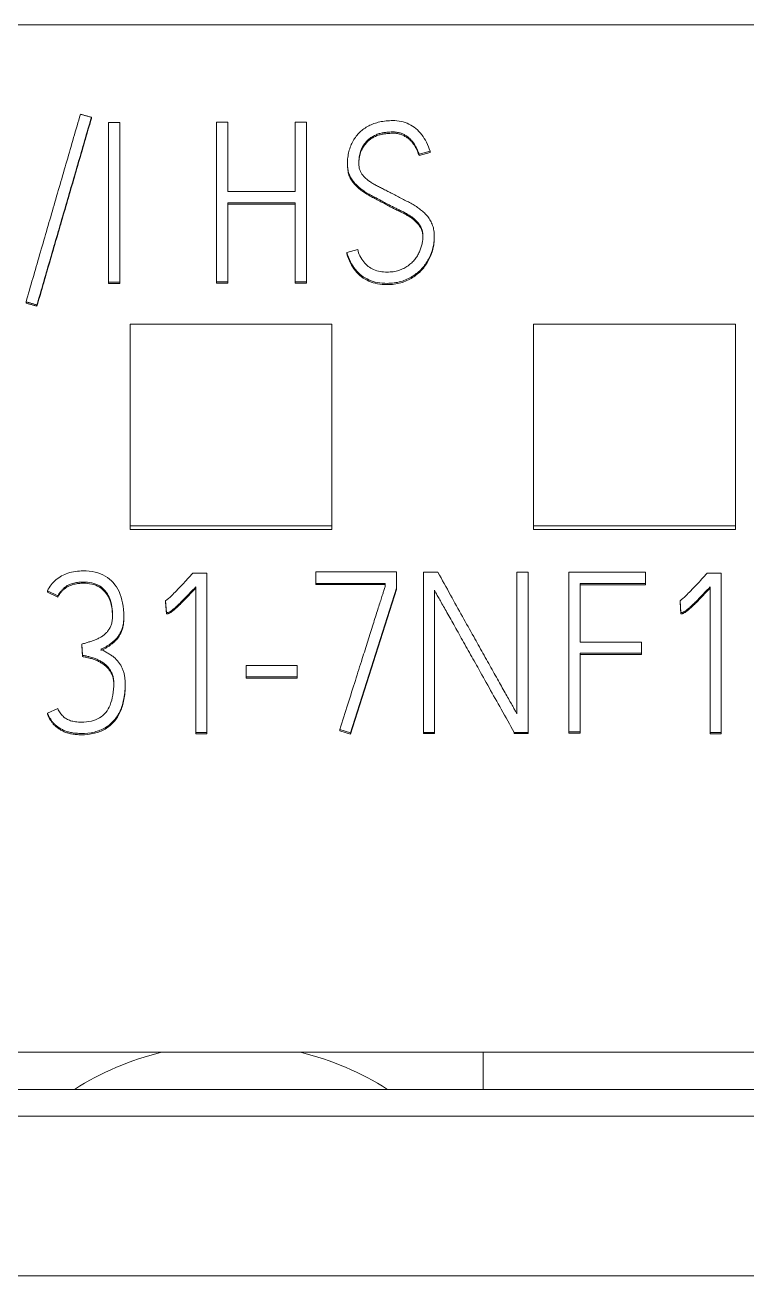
# Model space of a CAD drawing. Header units: millimetres. Extents: x 4137 to 6698, y 1400 to 3585.
# Drawn here: x 5401.21 to 5408.36, y 3075.38 to 3087.78 of the extents above; entities that cross this region are included whole.
import ezdxf

# ---------------------------------------------------------------- set-up
doc = ezdxf.new("R2010")
doc.units = ezdxf.units.MM
doc.layers.add('000-PI-Oprema', color=30, linetype='Continuous', lineweight=5)

msp = doc.modelspace()

# ---------------------------------------------------------------- linework, layer by layer
at = {"layer": '000-PI-Oprema', "color": 0, "linetype": 'ByBlock', "lineweight": 0}
for p, q in [((5419.648, 3087.785), (5394.848, 3087.785)), ((5401.864, 3086.87), (5401.864, 3086.858)), ((5403.104, 3086.822), (5403.104, 3085.239)), ((5403.215, 3086.822), (5403.104, 3086.822)), ((5403.215, 3086.135), (5403.215, 3086.822)), ((5403.998, 3086.822), (5403.885, 3086.822)), ((5403.885, 3086.822), (5403.885, 3086.135)), ((5403.998, 3085.239), (5403.998, 3086.822)), ((5405.112, 3086.503), (5405.221, 3086.533)), ((5405.112, 3086.49), (5405.221, 3086.521)), ((5405.112, 3086.503), (5405.112, 3086.49)), ((5405.221, 3086.533), (5405.221, 3086.521)), ((5404.402, 3086.413), (5404.402, 3086.401)), ((5403.885, 3086.135), (5403.215, 3086.135)), ((5403.215, 3085.239), (5403.215, 3086.023)), ((5403.215, 3086.023), (5403.885, 3086.023)), ((5403.215, 3086.01), (5403.885, 3086.01)), ((5403.885, 3086.023), (5403.885, 3085.239)), ((5405.263, 3085.675), (5405.263, 3085.688)), ((5404.504, 3085.561), (5404.396, 3085.53)), ((5404.396, 3085.53), (5404.396, 3085.517)), ((5402.035, 3085.237), (5402.035, 3085.224)), ((5402.145, 3085.237), (5402.145, 3085.224)), ((5403.104, 3085.239), (5403.104, 3085.226)), ((5403.104, 3085.239), (5403.215, 3085.239)), ((5403.104, 3085.226), (5403.215, 3085.226)), ((5403.215, 3085.239), (5403.215, 3085.226)), ((5403.885, 3085.239), (5403.885, 3085.226)), ((5403.885, 3085.239), (5403.998, 3085.239)), ((5403.885, 3085.226), (5403.998, 3085.226)), ((5403.998, 3085.239), (5403.998, 3085.226)), ((5401.216, 3085.041), (5401.216, 3085.028)), ((5401.324, 3085.01), (5401.324, 3084.998)), ((5402.248, 3084.82), (5402.248, 3082.822)), ((5404.248, 3084.82), (5402.248, 3084.82)), ((5404.248, 3082.822), (5404.248, 3084.82)), ((5406.248, 3084.82), (5406.248, 3082.822)), ((5408.248, 3084.82), (5406.248, 3084.82)), ((5408.248, 3082.822), (5408.248, 3084.82)), ((5402.248, 3082.822), (5402.248, 3082.783)), ((5402.248, 3082.822), (5404.248, 3082.822)), ((5402.248, 3082.783), (5404.248, 3082.783)), ((5404.248, 3082.822), (5404.248, 3082.783)), ((5406.248, 3082.822), (5406.248, 3082.783)), ((5406.248, 3082.822), (5408.248, 3082.822)), ((5406.248, 3082.783), (5408.248, 3082.783)), ((5408.248, 3082.822), (5408.248, 3082.783)), ((5402.869, 3082.352), (5403.009, 3082.352)), ((5403.009, 3082.352), (5403.009, 3080.771)), ((5404.089, 3082.363), (5404.089, 3082.25)), ((5404.888, 3082.363), (5404.089, 3082.363)), ((5404.888, 3082.202), (5404.888, 3082.363)), ((5405.155, 3082.36), (5405.155, 3080.773)), ((5405.299, 3082.36), (5405.155, 3082.36)), ((5406.195, 3082.36), (5406.082, 3082.36)), ((5406.082, 3082.36), (5406.082, 3080.956)), ((5406.195, 3080.773), (5406.195, 3082.36)), ((5406.597, 3082.36), (5406.597, 3080.778)), ((5407.358, 3082.36), (5406.597, 3082.36)), ((5407.358, 3082.248), (5407.358, 3082.36)), ((5407.968, 3082.352), (5408.108, 3082.352)), ((5408.108, 3082.352), (5408.108, 3080.771)), ((5401.429, 3082.176), (5401.429, 3082.163)), ((5401.429, 3082.176), (5401.531, 3082.125)), ((5401.429, 3082.163), (5401.531, 3082.112)), ((5402.898, 3080.771), (5402.898, 3082.215)), ((5404.089, 3082.25), (5404.089, 3082.238)), ((5404.089, 3082.25), (5404.777, 3082.25)), ((5404.089, 3082.238), (5404.777, 3082.238)), ((5404.433, 3080.767), (5404.888, 3082.202)), ((5404.433, 3080.754), (5404.888, 3082.189)), ((5404.777, 3082.25), (5404.777, 3082.22)), ((5404.888, 3082.202), (5404.888, 3082.189)), ((5405.266, 3080.773), (5405.266, 3082.182)), ((5406.71, 3081.667), (5406.71, 3082.248)), ((5406.71, 3082.248), (5407.358, 3082.248)), ((5406.71, 3082.236), (5407.358, 3082.236)), ((5407.358, 3082.248), (5407.358, 3082.236)), ((5407.997, 3080.771), (5407.997, 3082.215)), ((5401.531, 3082.125), (5401.531, 3082.112)), ((5402.6, 3082.077), (5402.6, 3082.064)), ((5402.607, 3081.96), (5402.6, 3082.077)), ((5402.607, 3081.947), (5402.6, 3082.064)), ((5407.7, 3082.077), (5407.7, 3082.064)), ((5407.707, 3081.96), (5407.7, 3082.077)), ((5407.707, 3081.947), (5407.7, 3082.064)), ((5402.185, 3081.915), (5402.185, 3081.936)), ((5402.607, 3081.96), (5402.607, 3081.947)), ((5407.707, 3081.96), (5407.707, 3081.947)), ((5407.318, 3081.667), (5406.71, 3081.667)), ((5407.318, 3081.557), (5407.318, 3081.667)), ((5401.768, 3081.647), (5401.768, 3081.635)), ((5401.768, 3081.647), (5401.775, 3081.537)), ((5401.768, 3081.635), (5401.775, 3081.525)), ((5401.775, 3081.537), (5401.775, 3081.525)), ((5406.71, 3080.778), (5406.71, 3081.557)), ((5406.71, 3081.557), (5407.318, 3081.557)), ((5406.71, 3081.544), (5407.318, 3081.544)), ((5407.318, 3081.557), (5407.318, 3081.544)), ((5403.399, 3081.436), (5403.399, 3081.324)), ((5403.905, 3081.436), (5403.399, 3081.436)), ((5403.905, 3081.324), (5403.905, 3081.436)), ((5403.399, 3081.324), (5403.399, 3081.311)), ((5403.399, 3081.324), (5403.905, 3081.324)), ((5403.399, 3081.311), (5403.905, 3081.311)), ((5403.905, 3081.324), (5403.905, 3081.311)), ((5402.199, 3081.228), (5402.199, 3081.25)), ((5401.531, 3081.009), (5401.429, 3080.963)), ((5401.429, 3080.963), (5401.429, 3080.95)), ((5404.327, 3080.802), (5404.327, 3080.789)), ((5404.327, 3080.802), (5404.433, 3080.767)), ((5404.327, 3080.789), (5404.433, 3080.754)), ((5402.898, 3080.771), (5402.898, 3080.759)), ((5403.009, 3080.771), (5402.898, 3080.771)), ((5403.009, 3080.759), (5402.898, 3080.759)), ((5403.009, 3080.771), (5403.009, 3080.759)), ((5404.433, 3080.767), (5404.433, 3080.754)), ((5405.155, 3080.773), (5405.266, 3080.773)), ((5405.155, 3080.773), (5405.155, 3080.761)), ((5405.155, 3080.761), (5405.266, 3080.761)), ((5405.266, 3080.773), (5405.266, 3080.761)), ((5406.056, 3080.773), (5406.056, 3080.761)), ((5406.056, 3080.773), (5406.195, 3080.773)), ((5406.056, 3080.761), (5406.195, 3080.761)), ((5406.195, 3080.773), (5406.195, 3080.761)), ((5406.597, 3080.778), (5406.597, 3080.765)), ((5406.597, 3080.778), (5406.71, 3080.778)), ((5406.597, 3080.765), (5406.71, 3080.765)), ((5406.71, 3080.778), (5406.71, 3080.765)), ((5408.108, 3080.771), (5407.997, 3080.771)), ((5407.997, 3080.771), (5407.997, 3080.759)), ((5408.108, 3080.759), (5407.997, 3080.759)), ((5408.108, 3080.771), (5408.108, 3080.759)), ((5419.648, 3077.602), (5394.848, 3077.602)), ((5405.748, 3077.602), (5405.748, 3077.234)), ((5419.748, 3077.234), (5394.748, 3077.234)), ((5419.748, 3076.97), (5394.748, 3076.97)), ((5395.748, 3075.385), (5418.748, 3075.385))]:
    msp.add_line(p, q, dxfattribs=at)
for start, end in [(103.753, 122.3801), (57.6199, 76.247)]:
    msp.add_arc((5403.248, 3074.785), 2.9, start, end, dxfattribs=at)
for points in [[(5401.755, 3086.901), (5401.216, 3085.041)], [(5401.324, 3085.01), (5401.864, 3086.87)], [(5401.324, 3084.998), (5401.864, 3086.858)], [(5401.864, 3086.87), (5401.755, 3086.901)], [(5402.035, 3085.237), (5402.035, 3086.82)], [(5402.035, 3086.82), (5402.145, 3086.82)], [(5402.145, 3086.82), (5402.145, 3085.237)], [(5402.145, 3085.237), (5402.035, 3085.237)], [(5402.145, 3085.224), (5402.035, 3085.224)], [(5401.216, 3085.041), (5401.324, 3085.01)], [(5401.216, 3085.028), (5401.324, 3084.998)]]:
    msp.add_open_spline(points, degree=1, dxfattribs=at)
for points, knots in [([(5405.221, 3086.533), (5405.212, 3086.564), (5405.19, 3086.622), (5405.142, 3086.698), (5405.083, 3086.76), (5405.014, 3086.805), (5404.935, 3086.832), (5404.857, 3086.839), (5404.786, 3086.835), (5404.723, 3086.825), (5404.666, 3086.809), (5404.613, 3086.786), (5404.565, 3086.757), (5404.523, 3086.723), (5404.488, 3086.682), (5404.457, 3086.637), (5404.433, 3086.586), (5404.415, 3086.531), (5404.405, 3086.472), (5404.401, 3086.413), (5404.405, 3086.359), (5404.416, 3086.311), (5404.435, 3086.269), (5404.461, 3086.232), (5404.492, 3086.198), (5404.527, 3086.167), (5404.565, 3086.139), (5404.607, 3086.112), (5404.652, 3086.088), (5404.699, 3086.065), (5404.746, 3086.04), (5404.792, 3086.014), (5404.838, 3085.99), (5404.882, 3085.968), (5404.925, 3085.947), (5404.967, 3085.927), (5405.005, 3085.905), (5405.04, 3085.883), (5405.072, 3085.858), (5405.098, 3085.831), (5405.121, 3085.802), (5405.139, 3085.769), (5405.148, 3085.73), (5405.151, 3085.691), (5405.149, 3085.652), (5405.142, 3085.615), (5405.132, 3085.575), (5405.117, 3085.535), (5405.096, 3085.497), (5405.071, 3085.461), (5405.04, 3085.427), (5405.003, 3085.397), (5404.96, 3085.371), (5404.911, 3085.35), (5404.855, 3085.338), (5404.771, 3085.333), (5404.661, 3085.348), (5404.553, 3085.434), (5404.513, 3085.516), (5404.504, 3085.561)], [0, 0, 0, 0, 0.029502, 0.056552, 0.082213, 0.107035, 0.131706, 0.157625, 0.177725, 0.196768, 0.215008, 0.232485, 0.249262, 0.265692, 0.282067, 0.298646, 0.315747, 0.333416, 0.35172, 0.370963, 0.387214, 0.402039, 0.415923, 0.429557, 0.443355, 0.457518, 0.472137, 0.48722, 0.502837, 0.518847, 0.535063, 0.551489, 0.567151, 0.582304, 0.596956, 0.611001, 0.624363, 0.637091, 0.649186, 0.660727, 0.671894, 0.683121, 0.695107, 0.708316, 0.719066, 0.730707, 0.743348, 0.756492, 0.769735, 0.783289, 0.797204, 0.811603, 0.826753, 0.842746, 0.859925, 0.878764, 0.920226, 0.957605, 1, 1, 1, 1]), ([(5404.396, 3085.53), (5404.405, 3085.498), (5404.428, 3085.439), (5404.477, 3085.361), (5404.54, 3085.299), (5404.615, 3085.255), (5404.702, 3085.229), (5404.787, 3085.222), (5404.864, 3085.227), (5404.931, 3085.24), (5404.992, 3085.263), (5405.047, 3085.293), (5405.097, 3085.328), (5405.14, 3085.369), (5405.177, 3085.415), (5405.208, 3085.465), (5405.232, 3085.518), (5405.25, 3085.574), (5405.261, 3085.631), (5405.265, 3085.689), (5405.261, 3085.745), (5405.249, 3085.798), (5405.227, 3085.845), (5405.199, 3085.886), (5405.166, 3085.923), (5405.128, 3085.955), (5405.086, 3085.985), (5405.042, 3086.013), (5404.994, 3086.037), (5404.944, 3086.062), (5404.895, 3086.087), (5404.848, 3086.112), (5404.803, 3086.136), (5404.761, 3086.157), (5404.72, 3086.178), (5404.682, 3086.197), (5404.647, 3086.218), (5404.615, 3086.239), (5404.586, 3086.261), (5404.562, 3086.285), (5404.541, 3086.312), (5404.526, 3086.341), (5404.517, 3086.375), (5404.514, 3086.42), (5404.518, 3086.473), (5404.53, 3086.531), (5404.551, 3086.578), (5404.579, 3086.617), (5404.609, 3086.65), (5404.643, 3086.675), (5404.679, 3086.694), (5404.717, 3086.709), (5404.754, 3086.717), (5404.79, 3086.721), (5404.822, 3086.724), (5404.855, 3086.726), (5404.889, 3086.723), (5404.926, 3086.716), (5404.958, 3086.703), (5404.987, 3086.686), (5405.013, 3086.667), (5405.035, 3086.645), (5405.054, 3086.622), (5405.071, 3086.598), (5405.085, 3086.573), (5405.096, 3086.548), (5405.105, 3086.525), (5405.11, 3086.51), (5405.112, 3086.503)], [0, 0, 0, 0, 0.030216, 0.057834, 0.084112, 0.110126, 0.13699, 0.166062, 0.187444, 0.207786, 0.227532, 0.246694, 0.265147, 0.28321, 0.301078, 0.318906, 0.33698, 0.354995, 0.372624, 0.390132, 0.408102, 0.424528, 0.439934, 0.454952, 0.469937, 0.485134, 0.500714, 0.516729, 0.533253, 0.550073, 0.566929, 0.583824, 0.598837, 0.613277, 0.627146, 0.64033, 0.652736, 0.664395, 0.675364, 0.685785, 0.695827, 0.705789, 0.716159, 0.727332, 0.74751, 0.765141, 0.780786, 0.795151, 0.808601, 0.821478, 0.833928, 0.845962, 0.857807, 0.868933, 0.878649, 0.88698, 0.899043, 0.910208, 0.920757, 0.930874, 0.940594, 0.950061, 0.959303, 0.96829, 0.9771, 0.985473, 0.993098, 1, 1, 1, 1]), ([(5404.515, 3086.405), (5404.516, 3086.425), (5404.518, 3086.463), (5404.53, 3086.518), (5404.551, 3086.565), (5404.579, 3086.604), (5404.609, 3086.637), (5404.643, 3086.662), (5404.679, 3086.682), (5404.717, 3086.696), (5404.754, 3086.704), (5404.79, 3086.708), (5404.822, 3086.711), (5404.855, 3086.713), (5404.889, 3086.711), (5404.926, 3086.703), (5404.958, 3086.69), (5404.987, 3086.673), (5405.013, 3086.654), (5405.035, 3086.632), (5405.054, 3086.609), (5405.071, 3086.585), (5405.085, 3086.56), (5405.096, 3086.535), (5405.105, 3086.512), (5405.11, 3086.497), (5405.112, 3086.49)], [0, 0, 0, 0, 0.065823, 0.131059, 0.188942, 0.242091, 0.291852, 0.339495, 0.385558, 0.430084, 0.473906, 0.515072, 0.551021, 0.581842, 0.626473, 0.667782, 0.706813, 0.744244, 0.780205, 0.815232, 0.849428, 0.882676, 0.915274, 0.946254, 0.974465, 1, 1, 1, 1]), ([(5404.402, 3086.407), (5404.402, 3086.404), (5404.402, 3086.383), (5404.405, 3086.346), (5404.416, 3086.298), (5404.435, 3086.256), (5404.461, 3086.219), (5404.492, 3086.185), (5404.527, 3086.154), (5404.565, 3086.126), (5404.607, 3086.1), (5404.652, 3086.076), (5404.699, 3086.052), (5404.746, 3086.027), (5404.792, 3086.002), (5404.838, 3085.977), (5404.882, 3085.955), (5404.925, 3085.935), (5404.967, 3085.915), (5405.005, 3085.893), (5405.04, 3085.87), (5405.072, 3085.846), (5405.098, 3085.819), (5405.121, 3085.789), (5405.139, 3085.756), (5405.148, 3085.718), (5405.15, 3085.691), (5405.15, 3085.677)], [0, 0, 0, 0, 0.008262, 0.056111, 0.099761, 0.14064, 0.180782, 0.221408, 0.263107, 0.306149, 0.350557, 0.396538, 0.443676, 0.491422, 0.539784, 0.585899, 0.630514, 0.673652, 0.715005, 0.754346, 0.79182, 0.827432, 0.861414, 0.894293, 0.927346, 0.962637, 1, 1, 1, 1]), ([(5404.396, 3085.517), (5404.405, 3085.486), (5404.428, 3085.426), (5404.477, 3085.348), (5404.54, 3085.287), (5404.615, 3085.242), (5404.702, 3085.216), (5404.787, 3085.209), (5404.864, 3085.214), (5404.931, 3085.227), (5404.992, 3085.25), (5405.047, 3085.28), (5405.097, 3085.316), (5405.14, 3085.356), (5405.177, 3085.402), (5405.208, 3085.452), (5405.232, 3085.506), (5405.25, 3085.561), (5405.261, 3085.618), (5405.263, 3085.657), (5405.263, 3085.677), (5405.263, 3085.677)], [0, 0, 0, 0, 0.077352, 0.148056, 0.215328, 0.281923, 0.350695, 0.425118, 0.479856, 0.531932, 0.582482, 0.631538, 0.678776, 0.725017, 0.770759, 0.816399, 0.862669, 0.908787, 0.953917, 0.998739, 1, 1, 1, 1]), ([(5401.959, 3081.597), (5401.968, 3081.601), (5401.986, 3081.61), (5402.013, 3081.626), (5402.039, 3081.642), (5402.065, 3081.66), (5402.09, 3081.681), (5402.113, 3081.704), (5402.134, 3081.731), (5402.151, 3081.761), (5402.167, 3081.794), (5402.178, 3081.832), (5402.184, 3081.876), (5402.187, 3081.951), (5402.179, 3082.051), (5402.145, 3082.167), (5402.086, 3082.26), (5402.004, 3082.327), (5401.899, 3082.367), (5401.772, 3082.378), (5401.634, 3082.363), (5401.506, 3082.292), (5401.448, 3082.219), (5401.429, 3082.176)], [0, 0, 0, 0, 0.019459, 0.039301, 0.05955, 0.080105, 0.100989, 0.122386, 0.144292, 0.16684, 0.190353, 0.215738, 0.244087, 0.27581, 0.363621, 0.439823, 0.508996, 0.575574, 0.644592, 0.722009, 0.822031, 0.909956, 1, 1, 1, 1]), ([(5402.6, 3082.077), (5402.62, 3082.093), (5402.656, 3082.125), (5402.711, 3082.181), (5402.763, 3082.236), (5402.818, 3082.295), (5402.851, 3082.332), (5402.869, 3082.352)], [0, 0, 0, 0, 0.198846, 0.377684, 0.606339, 0.795382, 1, 1, 1, 1]), ([(5406.082, 3080.956), (5406.077, 3080.965), (5406.066, 3080.986), (5406.045, 3081.023), (5406.02, 3081.069), (5405.989, 3081.123), (5405.955, 3081.183), (5405.918, 3081.249), (5405.878, 3081.321), (5405.835, 3081.397), (5405.791, 3081.476), (5405.746, 3081.558), (5405.7, 3081.64), (5405.632, 3081.761), (5405.54, 3081.926), (5405.422, 3082.139), (5405.341, 3082.285), (5405.299, 3082.36)], [0, 0, 0, 0, 0.019057, 0.045144, 0.078261, 0.117077, 0.160259, 0.207807, 0.259003, 0.31313, 0.370188, 0.428711, 0.487234, 0.545757, 0.688172, 0.839586, 1, 1, 1, 1]), ([(5407.7, 3082.077), (5407.719, 3082.093), (5407.756, 3082.125), (5407.81, 3082.181), (5407.863, 3082.236), (5407.917, 3082.295), (5407.951, 3082.332), (5407.968, 3082.352)], [0, 0, 0, 0, 0.198846, 0.377684, 0.606339, 0.795382, 1, 1, 1, 1]), ([(5401.531, 3082.125), (5401.536, 3082.134), (5401.546, 3082.152), (5401.563, 3082.176), (5401.582, 3082.197), (5401.603, 3082.213), (5401.624, 3082.228), (5401.646, 3082.239), (5401.668, 3082.247), (5401.691, 3082.254), (5401.715, 3082.258), (5401.738, 3082.261), (5401.761, 3082.263), (5401.831, 3082.265), (5401.95, 3082.246), (5402.062, 3082.104), (5402.075, 3081.971), (5402.071, 3081.878), (5402.062, 3081.838), (5402.046, 3081.804), (5402.025, 3081.774), (5402.001, 3081.749), (5401.974, 3081.727), (5401.943, 3081.709), (5401.911, 3081.693), (5401.876, 3081.68), (5401.84, 3081.669), (5401.804, 3081.658), (5401.78, 3081.651), (5401.768, 3081.647)], [0, 0, 0, 0, 0.025161, 0.048595, 0.070641, 0.091589, 0.111603, 0.13094, 0.14993, 0.168791, 0.187661, 0.206323, 0.224495, 0.242226, 0.372375, 0.490579, 0.643633, 0.679942, 0.712328, 0.741834, 0.769901, 0.797396, 0.824894, 0.852838, 0.881452, 0.911007, 0.940973, 0.970636, 1, 1, 1, 1]), ([(5401.531, 3082.112), (5401.536, 3082.122), (5401.546, 3082.139), (5401.563, 3082.164), (5401.582, 3082.184), (5401.603, 3082.201), (5401.624, 3082.215), (5401.646, 3082.226), (5401.668, 3082.234), (5401.691, 3082.241), (5401.715, 3082.246), (5401.738, 3082.249), (5401.761, 3082.251), (5401.831, 3082.252), (5401.95, 3082.233), (5402.059, 3082.095), (5402.072, 3081.985), (5402.072, 3081.925)], [0, 0, 0, 0, 0.039855, 0.076975, 0.111896, 0.145077, 0.176779, 0.207409, 0.237489, 0.267365, 0.297255, 0.326816, 0.355601, 0.383686, 0.589842, 0.777078, 1, 1, 1, 1]), ([(5402.898, 3082.215), (5402.88, 3082.196), (5402.847, 3082.161), (5402.8, 3082.113), (5402.761, 3082.073), (5402.729, 3082.041), (5402.701, 3082.015), (5402.678, 3081.995), (5402.659, 3081.98), (5402.644, 3081.97), (5402.632, 3081.964), (5402.622, 3081.962), (5402.614, 3081.96), (5402.609, 3081.96), (5402.607, 3081.96)], [0, 0, 0, 0, 0.200504, 0.370797, 0.510902, 0.6264, 0.722885, 0.800448, 0.861213, 0.907383, 0.939504, 0.963232, 0.983337, 1, 1, 1, 1]), ([(5402.898, 3082.202), (5402.88, 3082.183), (5402.847, 3082.148), (5402.8, 3082.1), (5402.761, 3082.06), (5402.729, 3082.028), (5402.701, 3082.003), (5402.678, 3081.982), (5402.659, 3081.968), (5402.644, 3081.957), (5402.632, 3081.952), (5402.622, 3081.949), (5402.614, 3081.948), (5402.609, 3081.947), (5402.607, 3081.947)], [0, 0, 0, 0, 0.200504, 0.370797, 0.510902, 0.6264, 0.722885, 0.800448, 0.861213, 0.907383, 0.939504, 0.963232, 0.983337, 1, 1, 1, 1]), ([(5404.777, 3082.22), (5404.776, 3082.217), (5404.772, 3082.206), (5404.765, 3082.184), (5404.754, 3082.15), (5404.74, 3082.105), (5404.722, 3082.051), (5404.702, 3081.988), (5404.68, 3081.918), (5404.656, 3081.843), (5404.631, 3081.762), (5404.604, 3081.677), (5404.577, 3081.591), (5404.535, 3081.461), (5404.479, 3081.282), (5404.405, 3081.048), (5404.353, 3080.886), (5404.327, 3080.802)], [0, 0, 0, 0, 0.006664, 0.022274, 0.046836, 0.07897, 0.117297, 0.161819, 0.211415, 0.264968, 0.322476, 0.382404, 0.443215, 0.50491, 0.65714, 0.82217, 1, 1, 1, 1]), ([(5405.266, 3082.182), (5405.27, 3082.174), (5405.281, 3082.153), (5405.3, 3082.118), (5405.326, 3082.073), (5405.356, 3082.02), (5405.39, 3081.959), (5405.427, 3081.893), (5405.468, 3081.822), (5405.51, 3081.746), (5405.554, 3081.666), (5405.6, 3081.584), (5405.647, 3081.502), (5405.716, 3081.379), (5405.809, 3081.212), (5405.93, 3080.997), (5406.013, 3080.85), (5406.056, 3080.773)], [0, 0, 0, 0, 0.017881, 0.043036, 0.075471, 0.113785, 0.156579, 0.203853, 0.254825, 0.308715, 0.365522, 0.423995, 0.482881, 0.542179, 0.685414, 0.838021, 1, 1, 1, 1]), ([(5407.997, 3082.215), (5407.979, 3082.196), (5407.946, 3082.161), (5407.9, 3082.113), (5407.861, 3082.073), (5407.828, 3082.041), (5407.8, 3082.015), (5407.777, 3081.995), (5407.758, 3081.98), (5407.743, 3081.97), (5407.731, 3081.964), (5407.721, 3081.962), (5407.714, 3081.96), (5407.709, 3081.96), (5407.707, 3081.96)], [0, 0, 0, 0, 0.200504, 0.370797, 0.510902, 0.6264, 0.722885, 0.800448, 0.861213, 0.907383, 0.939504, 0.963232, 0.983337, 1, 1, 1, 1]), ([(5407.997, 3082.202), (5407.979, 3082.183), (5407.946, 3082.148), (5407.9, 3082.1), (5407.861, 3082.06), (5407.828, 3082.028), (5407.8, 3082.003), (5407.777, 3081.982), (5407.758, 3081.968), (5407.743, 3081.957), (5407.731, 3081.952), (5407.721, 3081.949), (5407.714, 3081.948), (5407.709, 3081.947), (5407.707, 3081.947)], [0, 0, 0, 0, 0.200504, 0.370797, 0.510902, 0.6264, 0.722885, 0.800448, 0.861213, 0.907383, 0.939504, 0.963232, 0.983337, 1, 1, 1, 1]), ([(5401.959, 3081.584), (5401.968, 3081.588), (5401.986, 3081.598), (5402.013, 3081.613), (5402.039, 3081.629), (5402.065, 3081.647), (5402.09, 3081.668), (5402.113, 3081.692), (5402.134, 3081.718), (5402.151, 3081.748), (5402.167, 3081.782), (5402.178, 3081.82), (5402.184, 3081.863), (5402.185, 3081.894), (5402.185, 3081.911), (5402.185, 3081.912)], [0, 0, 0, 0, 0.070239, 0.141859, 0.214947, 0.289138, 0.36452, 0.44175, 0.520823, 0.60221, 0.68708, 0.778706, 0.881031, 0.995537, 1, 1, 1, 1]), ([(5401.429, 3080.963), (5401.432, 3080.955), (5401.44, 3080.939), (5401.453, 3080.915), (5401.468, 3080.891), (5401.486, 3080.867), (5401.508, 3080.845), (5401.533, 3080.825), (5401.562, 3080.808), (5401.594, 3080.792), (5401.629, 3080.779), (5401.669, 3080.769), (5401.715, 3080.764), (5401.79, 3080.761), (5401.89, 3080.77), (5402.003, 3080.813), (5402.092, 3080.887), (5402.156, 3080.989), (5402.192, 3081.116), (5402.2, 3081.223), (5402.198, 3081.299), (5402.192, 3081.339), (5402.183, 3081.375), (5402.17, 3081.408), (5402.155, 3081.439), (5402.136, 3081.467), (5402.114, 3081.493), (5402.089, 3081.517), (5402.06, 3081.538), (5402.028, 3081.558), (5401.995, 3081.578), (5401.971, 3081.59), (5401.959, 3081.597)], [0, 0, 0, 0, 0.016308, 0.03331, 0.051065, 0.069403, 0.088334, 0.108132, 0.128912, 0.150812, 0.174077, 0.199384, 0.227539, 0.258836, 0.339488, 0.411171, 0.480216, 0.552248, 0.632093, 0.724403, 0.750895, 0.775618, 0.798835, 0.820921, 0.842207, 0.86296, 0.883743, 0.90511, 0.927322, 0.95053, 0.974743, 1, 1, 1, 1]), ([(5401.775, 3081.537), (5401.787, 3081.535), (5401.811, 3081.531), (5401.847, 3081.522), (5401.883, 3081.511), (5401.918, 3081.498), (5401.951, 3081.482), (5401.983, 3081.462), (5402.012, 3081.439), (5402.036, 3081.411), (5402.058, 3081.38), (5402.074, 3081.345), (5402.084, 3081.305), (5402.088, 3081.236), (5402.08, 3081.148), (5402.055, 3081.047), (5402.011, 3080.968), (5401.945, 3080.911), (5401.86, 3080.88), (5401.778, 3080.873), (5401.708, 3080.877), (5401.658, 3080.887), (5401.616, 3080.905), (5401.581, 3080.932), (5401.552, 3080.967), (5401.537, 3080.994), (5401.531, 3081.009)], [0, 0, 0, 0, 0.02738, 0.055263, 0.083718, 0.112185, 0.140262, 0.168233, 0.196053, 0.223907, 0.252387, 0.281692, 0.312418, 0.345525, 0.437535, 0.514429, 0.579935, 0.641132, 0.706523, 0.782286, 0.825991, 0.863975, 0.897416, 0.929394, 0.963085, 1, 1, 1, 1]), ([(5401.775, 3081.525), (5401.787, 3081.523), (5401.811, 3081.518), (5401.847, 3081.509), (5401.883, 3081.499), (5401.918, 3081.485), (5401.951, 3081.469), (5401.983, 3081.449), (5402.012, 3081.426), (5402.036, 3081.399), (5402.058, 3081.367), (5402.074, 3081.332), (5402.084, 3081.292), (5402.086, 3081.259), (5402.086, 3081.24), (5402.086, 3081.236)], [0, 0, 0, 0, 0.076955, 0.155321, 0.235296, 0.315307, 0.39422, 0.472835, 0.551025, 0.629313, 0.709358, 0.791722, 0.878079, 0.97113, 1, 1, 1, 1]), ([(5401.429, 3080.95), (5401.432, 3080.942), (5401.44, 3080.926), (5401.453, 3080.902), (5401.468, 3080.878), (5401.486, 3080.854), (5401.508, 3080.833), (5401.533, 3080.813), (5401.562, 3080.795), (5401.594, 3080.779), (5401.629, 3080.766), (5401.669, 3080.756), (5401.715, 3080.751), (5401.79, 3080.748), (5401.89, 3080.757), (5402.003, 3080.8), (5402.092, 3080.875), (5402.156, 3080.977), (5402.191, 3081.101), (5402.199, 3081.19), (5402.199, 3081.237)], [0, 0, 0, 0, 0.022676, 0.046318, 0.071006, 0.096504, 0.122828, 0.150357, 0.17925, 0.209702, 0.242052, 0.277241, 0.316391, 0.359908, 0.472053, 0.571728, 0.667735, 0.767894, 0.878918, 1, 1, 1, 1])]:
    msp.add_open_spline(points, degree=3, knots=knots, dxfattribs=at)

doc.saveas('drawing.dxf')
